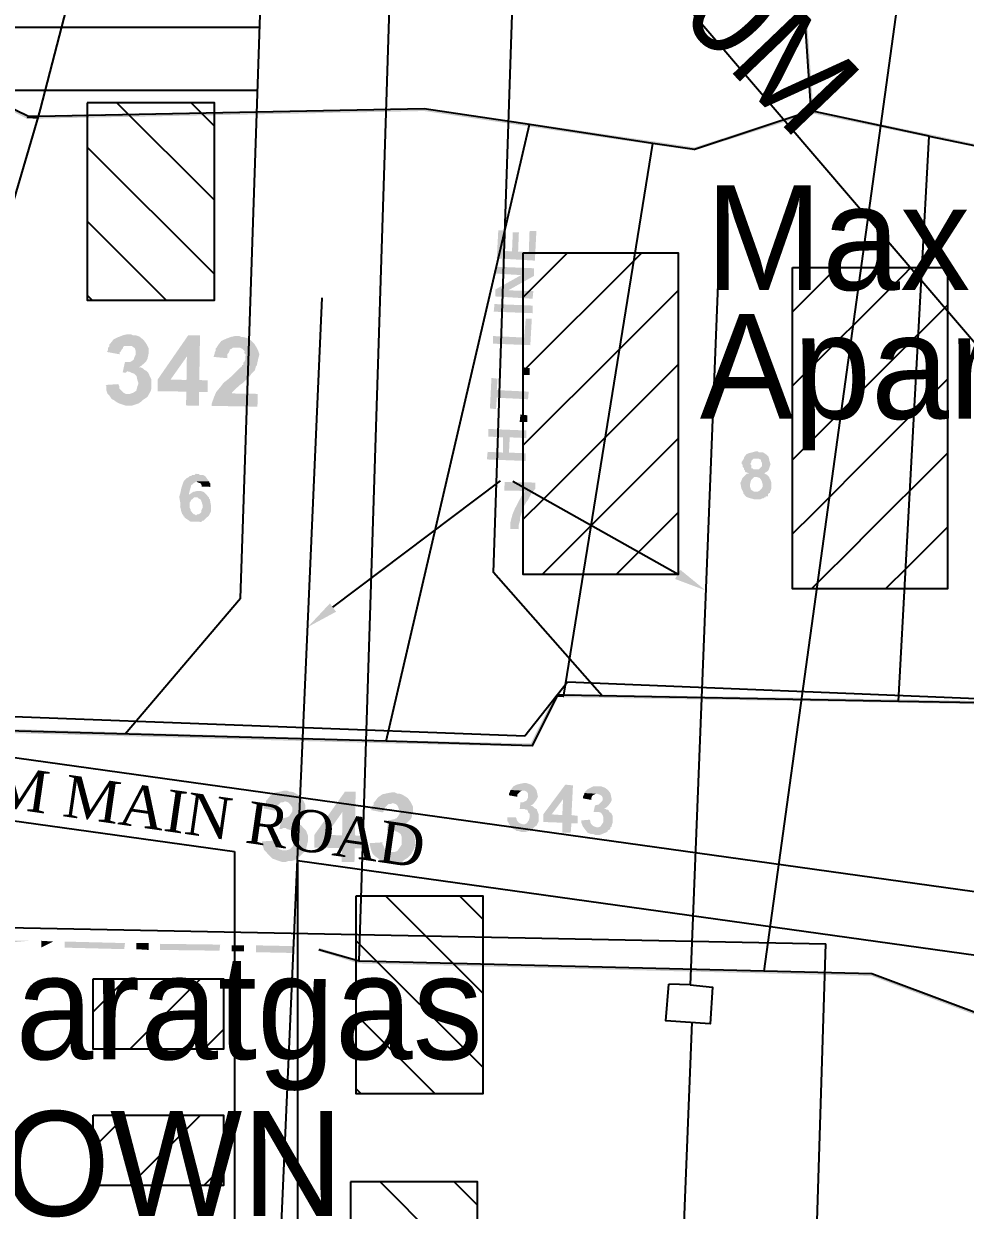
# Model space of a CAD drawing. Header units: metres. Extents: x 297 to 3998, y 336 to 1712.
# Drawn here: x 3433.7 to 3523.6, y 653.1 to 766.4 of the extents above; entities that cross this region are included whole.
import ezdxf

# ---------------------------------------------------------------- set-up
doc = ezdxf.new("R2010")
doc.units = ezdxf.units.M
doc.header["$MEASUREMENT"] = 0
doc.styles.add('ANAND', font='times.ttf')
doc.styles.get("Standard").update_dxf_attribs({"font": 'CENSCBK.TTF'})
pattern_1 = [(45, (-2513.5867, 677.9554), (-3.535534, 3.535534), [])]
pattern_2 = [(45, (-2487.8823, 676.567), (-3.535534, 3.535534), [])]

msp = doc.modelspace()

# ---------------------------------------------------------------- hatches: boundary and pattern name
at = {"linetype": 'Continuous'}
for color, points in [(0, [(3507.909, 774.871), (3507.604, 774.876), (3509.059, 758.067)]), (0, [(3507.604, 774.876), (3509.059, 758.067), (3508.752, 757.97)]), (0, [(3434.077, 757.663), (3422.162, 763.148), (3422.571, 763.243)]), (0, [(3433.97, 757.36), (3434.077, 757.663), (3422.162, 763.148)]), (0, [(3471.927, 758.062), (3471.932, 758.368), (3435.089, 757.341)]), (0, [(3471.932, 758.368), (3435.089, 757.341), (3435.094, 757.647)]), (0, [(3482.081, 756.879), (3471.927, 758.062), (3471.932, 758.368)]), (0, [(3481.974, 756.576), (3482.081, 756.879), (3471.927, 758.062)]), (0, [(3508.954, 757.865), (3508.857, 758.172), (3497.705, 754.285)]), (0, [(3508.857, 758.172), (3497.705, 754.285), (3497.71, 754.59)]), (0, [(3520.111, 755.852), (3508.852, 757.867), (3508.857, 758.172)]), (0, [(3435.094, 757.647), (3433.97, 757.36), (3434.077, 757.663)]), (0, [(3435.089, 757.341), (3435.094, 757.647), (3433.97, 757.36)]), (0, [(3493.854, 755.161), (3481.974, 756.576), (3482.081, 756.879)]), (0, [(3520.106, 755.547), (3520.111, 755.852), (3508.852, 757.867)]), (0, [(3493.747, 754.858), (3493.854, 755.161), (3481.974, 756.576)]), (0, [(3533.493, 752.988), (3520.106, 755.547), (3520.111, 755.852)]), (0, [(3497.71, 754.59), (3493.747, 754.858), (3493.854, 755.161)]), (0, [(3497.705, 754.285), (3497.71, 754.59), (3493.747, 754.858)]), (0, [(3533.388, 752.786), (3533.493, 752.988), (3520.106, 755.547)]), (0, [(3478.992, 746.687), (3478.847, 743.997), (3482.483, 743.779), (3482.629, 746.615), (3481.974, 746.615), (3481.901, 744.578), (3480.883, 744.651), (3480.956, 746.469), (3480.374, 746.469), (3480.301, 744.651), (3479.502, 744.724), (3479.574, 746.687)]), (0, [(3478.774, 743.197), (3478.774, 742.542), (3481.174, 742.397), (3482.41, 742.324), (3482.41, 743.051)]), (0, [(3478.702, 741.015), (3479.938, 740.942), (3482.41, 742.324), (3481.174, 742.397)]), (0, [(3478.702, 741.015), (3478.702, 740.361), (3482.265, 740.142), (3482.338, 740.87), (3479.938, 740.942)]), (0, [(3482.265, 738.761), (3478.556, 738.906), (3478.629, 739.633), (3482.265, 739.488)]), (0, [(3478.483, 736.579), (3478.483, 735.852), (3482.047, 735.706), (3482.192, 738.252), (3481.61, 738.252), (3481.465, 736.434)]), (0, [(3443.705, 736.753), (3443.604, 736.755), (3443.195, 736.66), (3442.683, 736.464), (3442.273, 736.268), (3441.961, 735.866), (3441.858, 735.766), (3443.687, 735.634), (3443.992, 735.629), (3444.294, 735.421), (3444.391, 735.114), (3444.386, 734.809), (3444.281, 734.607), (3444.174, 734.304), (3443.865, 734.105), (3443.56, 734.11), (3443.357, 734.114), (3443.137, 733.1), (3443.239, 733.098), (3443.442, 733.095), (3443.545, 733.195), (3443.749, 733.192), (3445.478, 733.163), (3445.378, 733.267), (3445.176, 733.372), (3445.076, 733.475), (3444.874, 733.58), (3444.671, 733.584), (3444.979, 733.782), (3445.186, 733.982), (3445.393, 734.182), (3445.498, 734.384), (3445.608, 734.891), (3445.616, 735.399), (3445.419, 735.809), (3445.121, 736.221), (3444.719, 736.533), (3444.416, 736.64), (3444.11, 736.645), (3443.909, 736.75)]), (0, [(3450.519, 736.642), (3449.401, 736.66), (3446.483, 732.435), (3446.465, 731.316), (3449.211, 731.271), (3449.189, 729.949), (3450.41, 729.929), (3450.431, 731.251), (3451.245, 731.238), (3451.263, 732.357), (3447.704, 732.415), (3449.266, 734.628)]), (0, [(3450.519, 736.642), (3449.266, 734.628), (3449.229, 732.39), (3447.704, 732.415), (3450.45, 732.37)]), (0, [(3454.079, 736.584), (3453.876, 736.587), (3453.467, 736.492), (3452.955, 736.297), (3452.545, 736.1), (3452.233, 735.698), (3452.128, 735.496), (3454.061, 735.465), (3454.162, 735.463), (3454.366, 735.46), (3454.568, 735.355), (3454.668, 735.251), (3454.768, 735.148), (3454.764, 734.945), (3454.864, 734.841), (3454.859, 734.536), (3454.856, 734.333), (3454.751, 734.131), (3454.648, 734.031), (3454.644, 733.828), (3454.543, 733.829), (3454.541, 733.728), (3454.128, 733.327), (3453.714, 732.927), (3453.301, 732.527), (3452.785, 732.129), (3452.474, 731.727), (3452.059, 731.225), (3451.847, 730.72), (3451.74, 730.416), (3451.634, 730.113), (3451.63, 729.909), (3456.003, 729.838), (3456.023, 731.058), (3453.583, 731.098), (3453.584, 731.2), (3453.688, 731.3), (3453.998, 731.6), (3454.308, 731.9), (3454.616, 732.099), (3454.926, 732.399), (3455.236, 732.699), (3455.445, 733.001), (3455.755, 733.301), (3455.863, 733.706), (3455.967, 733.806), (3455.968, 733.908), (3456.078, 734.415), (3456.187, 734.82), (3456.09, 735.127), (3455.893, 735.537), (3455.695, 735.845), (3455.394, 736.155), (3455.093, 736.364), (3454.688, 736.472), (3454.484, 736.475), (3454.282, 736.58)]), (0, [(3441.858, 735.766), (3441.855, 735.562), (3441.751, 735.462), (3441.748, 735.259), (3441.643, 735.057), (3442.86, 734.834), (3442.863, 735.037), (3442.967, 735.137), (3443.072, 735.339), (3443.175, 735.439), (3443.177, 735.541), (3443.28, 735.641), (3443.484, 735.638), (3443.687, 735.634)]), (0, [(3452.128, 735.496), (3452.025, 735.396), (3452.022, 735.193), (3451.917, 734.991), (3451.915, 734.889), (3451.808, 734.586), (3453.129, 734.463), (3453.132, 734.666), (3453.135, 734.87), (3453.239, 734.97), (3453.344, 735.171), (3453.345, 735.273), (3453.551, 735.371), (3453.654, 735.471), (3453.857, 735.468), (3454.061, 735.465)]), (0, [(3445.478, 733.163), (3443.749, 733.192), (3443.951, 733.087), (3444.254, 732.98), (3444.454, 732.773), (3444.549, 732.365), (3444.646, 732.058), (3444.539, 731.755), (3444.431, 731.349), (3444.122, 731.151), (3443.816, 731.054), (3443.714, 731.056), (3445.541, 730.823), (3445.646, 731.024), (3445.856, 731.428), (3445.865, 731.936), (3445.873, 732.445), (3445.676, 732.855), (3445.578, 733.06)]), (0, [(3481.974, 732.87), (3481.247, 732.87), (3481.32, 733.597), (3481.974, 733.525)]), (0, [(3442.712, 731.988), (3441.49, 731.906), (3441.59, 731.803), (3441.583, 731.396), (3441.68, 731.089), (3441.88, 730.882), (3442.078, 730.574), (3442.28, 730.469), (3442.582, 730.261), (3442.784, 730.155), (3443.087, 730.049), (3443.391, 729.942), (3443.696, 729.937), (3444.001, 729.932), (3444.308, 730.029), (3444.614, 730.126), (3444.923, 730.324), (3445.13, 730.524), (3445.438, 730.723), (3445.541, 730.823), (3443.714, 731.056), (3443.409, 731.061), (3443.207, 731.166), (3443.007, 731.373), (3442.807, 731.579), (3442.81, 731.783)]), (0, [(3478.338, 732.579), (3478.193, 729.67), (3478.774, 729.598), (3478.847, 730.689), (3481.829, 730.543), (3481.901, 731.27), (3478.847, 731.416), (3478.92, 732.507)]), (0, [(3481.756, 728.361), (3481.029, 728.361), (3481.101, 729.089), (3481.756, 729.016)]), (0, [(3478.047, 727.707), (3478.047, 726.98), (3479.429, 726.907), (3479.429, 725.453), (3480.083, 726.907), (3481.683, 726.834), (3481.683, 727.561)]), (0, [(3477.974, 725.525), (3477.902, 724.798), (3481.61, 724.653), (3481.61, 725.38), (3480.011, 725.453), (3480.083, 726.907), (3479.429, 725.453)]), (0, [(3503.676, 725.573), (3503.574, 725.574), (3503.268, 725.478), (3502.859, 725.382), (3502.654, 725.284), (3502.446, 724.982), (3502.444, 724.881), (3503.868, 724.857), (3504.07, 724.752), (3504.068, 724.651), (3504.166, 724.446), (3504.161, 724.14), (3504.058, 724.04), (3503.955, 723.94), (3503.851, 723.84), (3503.75, 723.842), (3503.648, 723.844), (3502.528, 723.76), (3502.526, 723.658), (3502.626, 723.555), (3502.728, 723.553), (3502.929, 723.448), (3502.726, 723.452), (3502.623, 723.352), (3502.313, 723.052), (3502.101, 722.546), (3502.194, 722.036), (3502.391, 721.626), (3502.389, 721.524), (3502.489, 721.421), (3502.589, 721.318), (3502.689, 721.214), (3502.993, 721.108), (3503.398, 720.999), (3503.805, 720.993), (3503.907, 720.991), (3504.008, 720.989), (3504.213, 721.088), (3504.315, 721.086), (3504.418, 721.186), (3504.52, 721.184), (3504.522, 721.286), (3504.725, 721.283), (3504.727, 721.384), (3504.728, 721.486), (3504.832, 721.586), (3504.934, 721.585), (3503.613, 721.708), (3503.41, 721.711), (3503.108, 721.92), (3503.011, 722.226), (3503.014, 722.43), (3503.123, 722.835), (3503.433, 723.135), (3504.857, 723.112), (3504.757, 723.215), (3504.657, 723.318), (3504.455, 723.424), (3504.353, 723.425), (3504.457, 723.525), (3504.765, 723.724), (3504.872, 724.027), (3504.978, 724.331), (3504.882, 724.637), (3504.787, 725.046), (3504.587, 725.253), (3504.285, 725.461), (3503.878, 725.468), (3503.778, 725.571)]), (0, [(3502.444, 724.881), (3502.236, 724.579), (3502.232, 724.375), (3502.332, 724.272), (3502.329, 724.069), (3502.429, 723.965), (3502.428, 723.864), (3502.528, 723.76), (3503.648, 723.844), (3503.546, 723.845), (3503.445, 723.847), (3503.343, 723.849), (3503.243, 723.952), (3503.141, 723.954), (3503.143, 724.055), (3503.146, 724.259), (3503.046, 724.362), (3503.151, 724.564), (3503.153, 724.666), (3503.359, 724.866), (3503.461, 724.864), (3503.665, 724.861)]), (0, [(3450.304, 723.42), (3450.1, 723.424), (3449.997, 723.324), (3449.895, 723.325), (3449.793, 723.327), (3449.69, 723.227), (3449.487, 723.23), (3449.485, 723.128), (3449.28, 723.03), (3449.176, 722.93), (3449.073, 722.83), (3448.97, 722.73), (3448.863, 722.426), (3448.756, 722.123), (3448.646, 721.616), (3448.538, 721.211), (3448.631, 720.701), (3448.625, 720.294), (3448.72, 719.886), (3448.817, 719.579), (3448.917, 719.475), (3450.137, 719.455), (3450.037, 719.559), (3449.935, 719.561), (3449.835, 719.664), (3449.735, 719.767), (3449.635, 719.871), (3449.637, 719.972), (3449.538, 720.177), (3449.542, 720.381), (3449.547, 720.686), (3449.652, 720.888), (3449.755, 720.988), (3449.962, 721.188), (3450.165, 721.184), (3451.386, 721.165), (3451.286, 721.268), (3451.186, 721.371), (3449.457, 721.399), (3449.458, 721.501), (3449.567, 721.906), (3449.675, 722.311), (3449.882, 722.512), (3450.19, 722.71), (3451.411, 722.69), (3451.311, 722.793), (3451.012, 723.205), (3450.81, 723.31), (3450.505, 723.315), (3450.405, 723.419)]), (0, [(3504.857, 723.112), (3503.636, 723.132), (3503.94, 723.025), (3504.04, 722.922), (3504.138, 722.717), (3504.235, 722.41), (3504.232, 722.206), (3504.127, 722.005), (3503.92, 721.805), (3503.715, 721.706), (3503.613, 721.708), (3504.934, 721.585), (3504.935, 721.686), (3505.042, 721.99), (3505.047, 722.295), (3505.052, 722.6), (3504.955, 722.907), (3504.855, 723.01)]), (0, [(3450.277, 721.793), (3449.868, 721.698), (3449.56, 721.5), (3449.457, 721.399), (3451.186, 721.371), (3450.886, 721.681), (3450.582, 721.788), (3450.379, 721.791)]), (0, [(3451.411, 722.69), (3450.19, 722.71), (3450.29, 722.607), (3450.594, 722.5), (3450.692, 722.295), (3450.69, 722.193), (3451.504, 722.18), (3451.506, 722.282), (3451.509, 722.485), (3451.409, 722.588)]), (0, [(3482.538, 722.589), (3479.589, 722.637), (3479.576, 721.823), (3481.508, 721.792), (3481.507, 721.69), (3481.195, 721.288), (3480.985, 720.885), (3480.775, 720.481), (3480.565, 720.078), (3480.353, 719.573), (3480.245, 719.167), (3480.136, 718.762), (3480.128, 718.254), (3480.126, 718.152), (3480.94, 718.139), (3480.942, 718.24), (3480.947, 718.546), (3481.055, 718.951), (3481.06, 719.256), (3481.167, 719.559), (3481.273, 719.863), (3481.382, 720.268), (3481.59, 720.57), (3481.695, 720.771), (3481.798, 720.871), (3481.903, 721.073), (3482.113, 721.477), (3482.425, 721.879), (3482.529, 721.979)]), (0, [(3451.386, 721.165), (3450.165, 721.184), (3450.267, 721.183), (3450.367, 721.079), (3450.569, 720.974), (3450.667, 720.769), (3450.764, 720.463), (3450.759, 720.157), (3450.654, 719.956), (3450.652, 719.854), (3450.651, 719.752), (3450.547, 719.652), (3450.342, 719.554), (3450.24, 719.556), (3450.137, 719.455), (3448.917, 719.475), (3448.915, 719.374), (3449.017, 719.372), (3449.015, 719.27), (3449.317, 719.062), (3449.619, 718.854), (3449.72, 718.852), (3449.822, 718.85), (3450.229, 718.844), (3450.636, 718.837), (3450.739, 718.937), (3450.841, 718.935), (3450.944, 719.035), (3451.358, 719.436), (3451.568, 719.839), (3451.576, 720.348), (3451.482, 720.858), (3451.484, 720.959), (3451.384, 721.063)]), (0, [(3496.373, 714.253), (3498.773, 712.29), (3495.864, 713.381)]), (0, [(3463.503, 710.254), (3460.812, 708.799), (3462.921, 711.054)]), (0, [(3484.651, 702.412), (3484.646, 702.107), (3485.261, 702.402)]), (0, [(3482.028, 697.571), (3482.332, 697.465), (3484.446, 702.313)]), (0, [(3482.332, 697.465), (3484.446, 702.313), (3484.749, 702.207)]), (0, [(3484.646, 702.107), (3485.261, 702.402), (3485.256, 702.097)]), (2, [(3484.649, 702.31), (3484.647, 702.208), (3517.192, 701.677)]), (2, [(3484.649, 702.31), (3485.259, 702.3), (3517.192, 701.677)]), (0, [(3485.261, 702.402), (3485.256, 702.097), (3517.196, 701.88)]), (0, [(3485.256, 702.097), (3517.196, 701.88), (3517.191, 701.575)]), (0, [(3517.196, 701.88), (3517.191, 701.575), (3540.586, 701.397)]), (0, [(3517.191, 701.575), (3540.586, 701.397), (3540.581, 701.092)]), (0, [(3421.528, 699.373), (3421.522, 698.966), (3468.302, 697.999)]), (0, [(3421.522, 698.966), (3468.302, 697.999), (3468.297, 697.694)]), (0, [(3468.302, 697.999), (3468.297, 697.694), (3482.233, 697.67)]), (0, [(3468.297, 697.694), (3482.233, 697.67), (3482.228, 697.365)]), (0, [(3481.465, 693.891), (3481.392, 693.891), (3481.029, 693.818), (3480.738, 693.746), (3480.447, 693.6), (3480.229, 693.309), (3480.156, 693.237), (3481.392, 693.164), (3481.538, 693.164), (3481.683, 693.091), (3481.756, 693.018), (3481.829, 692.873), (3481.829, 692.8), (3481.829, 692.509), (3481.756, 692.364), (3481.683, 692.218), (3481.538, 692.146), (3481.392, 692.073), (3481.247, 692.073), (3481.101, 692.073), (3481.029, 691.346), (3481.029, 691.419), (3481.174, 691.419), (3482.629, 691.419), (3482.483, 691.491), (3482.41, 691.564), (3482.338, 691.637), (3482.192, 691.709), (3482.047, 691.709), (3482.265, 691.855), (3482.41, 692), (3482.629, 692.291), (3482.774, 692.582), (3482.701, 692.946), (3482.629, 693.237), (3482.41, 693.527), (3482.12, 693.746), (3481.901, 693.818), (3481.683, 693.891), (3481.61, 693.891)]), (0, [(3486.119, 693.673), (3485.392, 693.746), (3483.283, 690.909), (3483.283, 690.182), (3485.101, 690.11), (3485.101, 689.164), (3485.901, 689.164), (3485.974, 690.037), (3486.556, 690.037), (3486.556, 690.764), (3485.974, 690.837), (3484.083, 690.909), (3485.174, 692.364)]), (0, [(3486.119, 693.673), (3485.174, 692.364), (3485.101, 690.837), (3484.083, 690.909), (3485.974, 690.837)]), (0, [(3488.519, 693.6), (3488.446, 693.6), (3488.083, 693.6), (3487.792, 693.455), (3487.501, 693.309), (3487.283, 693.091), (3487.21, 692.946), (3488.446, 692.873), (3488.665, 692.8), (3488.883, 692.655), (3488.955, 692.509), (3488.955, 692.291), (3488.883, 692.146), (3488.737, 692), (3488.592, 691.855), (3488.301, 691.782), (3488.228, 691.782), (3488.083, 691.128), (3488.228, 691.128), (3488.374, 691.128), (3489.61, 691.128), (3489.537, 691.273), (3489.464, 691.346), (3489.319, 691.346), (3489.246, 691.419), (3489.101, 691.419), (3489.174, 691.491), (3489.319, 691.564), (3489.464, 691.709), (3489.683, 692), (3489.828, 692.291), (3489.755, 692.655), (3489.683, 692.946), (3489.464, 693.237), (3489.174, 693.455), (3488.955, 693.527), (3488.81, 693.6), (3488.665, 693.6)]), (0, [(3458.66, 693.172), (3458.559, 693.173), (3458.15, 693.078), (3457.64, 692.985), (3457.228, 692.686), (3456.916, 692.285), (3456.813, 692.184), (3458.644, 692.155), (3458.947, 692.048), (3459.147, 691.841), (3459.346, 691.533), (3459.341, 691.228), (3459.236, 691.026), (3459.027, 690.724), (3458.822, 690.626), (3458.414, 690.531), (3458.312, 690.532), (3458.092, 689.519), (3458.295, 689.515), (3458.5, 689.614), (3458.704, 689.61), (3460.433, 689.582), (3460.233, 689.789), (3460.133, 689.892), (3459.929, 689.896), (3459.829, 689.999), (3459.626, 690.002), (3459.934, 690.201), (3460.141, 690.401), (3460.348, 690.601), (3460.453, 690.803), (3460.563, 691.309), (3460.571, 691.818), (3460.374, 692.228), (3460.076, 692.64), (3459.572, 692.953), (3459.371, 693.058), (3459.065, 693.063), (3458.864, 693.168)]), (0, [(3465.373, 693.062), (3464.356, 693.079), (3461.44, 688.955), (3461.42, 687.735), (3464.064, 687.692), (3464.043, 686.37), (3465.263, 686.35), (3465.285, 687.672), (3466.098, 687.658), (3466.118, 688.879), (3462.559, 688.937), (3464.121, 691.15)]), (0, [(3465.373, 693.062), (3464.121, 691.15), (3464.084, 688.912), (3462.559, 688.937), (3465.305, 688.892)]), (0, [(3468.932, 693.004), (3468.831, 693.006), (3468.32, 692.912), (3467.912, 692.817), (3467.5, 692.519), (3467.188, 692.117), (3467.085, 692.017), (3468.916, 691.987), (3469.219, 691.88), (3469.419, 691.673), (3469.516, 691.367), (3469.613, 691.06), (3469.508, 690.858), (3469.299, 690.556), (3469.094, 690.458), (3468.686, 690.363), (3468.482, 690.366), (3468.364, 689.351), (3468.567, 689.348), (3468.772, 689.446), (3468.976, 689.443), (3470.705, 689.414), (3470.505, 689.621), (3470.405, 689.725), (3470.201, 689.728), (3470, 689.833), (3469.898, 689.835), (3470.206, 690.033), (3470.413, 690.233), (3470.62, 690.433), (3470.725, 690.635), (3470.835, 691.142), (3470.843, 691.65), (3470.646, 692.06), (3470.348, 692.472), (3469.844, 692.786), (3469.541, 692.892), (3469.337, 692.896), (3469.136, 693.001)]), (0, [(3480.156, 693.237), (3480.083, 693.018), (3480.011, 692.873), (3480.011, 692.728), (3480.811, 692.582), (3480.811, 692.8), (3480.956, 692.946), (3481.101, 693.091), (3481.247, 693.164), (3481.392, 693.164)]), (0, [(3487.21, 692.946), (3487.21, 692.873), (3487.137, 692.728), (3487.065, 692.582), (3487.065, 692.437), (3487.865, 692.291), (3487.865, 692.437), (3487.937, 692.655), (3488.01, 692.728), (3488.155, 692.8), (3488.301, 692.873), (3488.446, 692.873)]), (0, [(3456.813, 692.184), (3456.81, 691.981), (3456.706, 691.881), (3456.601, 691.679), (3456.598, 691.476), (3457.713, 691.254), (3457.818, 691.456), (3457.923, 691.658), (3457.925, 691.759), (3458.028, 691.859), (3458.132, 691.959), (3458.235, 692.06), (3458.439, 692.056), (3458.644, 692.155)]), (0, [(3467.085, 692.017), (3467.082, 691.813), (3466.978, 691.713), (3466.873, 691.512), (3466.87, 691.308), (3467.985, 691.086), (3468.09, 691.288), (3468.094, 691.492), (3468.197, 691.592), (3468.3, 691.692), (3468.404, 691.792), (3468.507, 691.892), (3468.711, 691.888), (3468.916, 691.987)]), (0, [(3482.629, 691.419), (3481.392, 691.419), (3481.538, 691.419), (3481.61, 691.346), (3481.756, 691.346), (3481.829, 691.2), (3481.829, 691.128), (3481.901, 691.055), (3481.974, 690.982), (3481.974, 690.837), (3481.974, 690.691), (3481.974, 690.619), (3481.901, 690.328), (3481.829, 690.255), (3481.756, 690.11), (3481.683, 690.037), (3481.538, 689.964), (3481.465, 689.964), (3481.32, 689.964), (3482.629, 689.819), (3482.701, 689.964), (3482.847, 690.255), (3482.847, 690.546), (3482.847, 690.909), (3482.701, 691.273), (3482.701, 691.346)]), (0, [(3489.61, 691.128), (3488.446, 691.128), (3488.592, 691.128), (3488.81, 691.055), (3488.955, 690.837), (3489.028, 690.619), (3489.028, 690.4), (3489.028, 690.182), (3488.883, 689.964), (3488.737, 689.746), (3488.519, 689.673), (3488.374, 689.673), (3489.683, 689.528), (3489.683, 689.673), (3489.828, 689.746), (3489.828, 689.891), (3489.901, 690.11), (3489.901, 690.182), (3489.901, 690.619), (3489.901, 690.764), (3489.755, 691.055), (3489.683, 691.055)]), (0, [(3480.665, 690.619), (3479.865, 690.619), (3479.865, 690.473), (3479.865, 690.255), (3480.011, 690.037), (3480.083, 689.819), (3480.229, 689.673), (3480.374, 689.528), (3480.592, 689.455), (3480.738, 689.31), (3480.956, 689.31), (3481.174, 689.237), (3481.392, 689.237), (3481.61, 689.237), (3481.829, 689.31), (3481.974, 689.382), (3482.192, 689.455), (3482.338, 689.6), (3482.483, 689.746), (3482.629, 689.819), (3481.32, 689.964), (3481.101, 690.037), (3480.956, 690.11), (3480.883, 690.182), (3480.738, 690.4), (3480.738, 690.473)]), (0, [(3487.719, 690.4), (3486.919, 690.328), (3486.919, 690.182), (3486.919, 690.11), (3487.065, 689.746), (3487.283, 689.455), (3487.501, 689.164), (3487.865, 689.019), (3487.937, 689.019), (3488.083, 689.019), (3488.228, 688.946), (3488.446, 688.946), (3488.665, 688.946), (3488.883, 689.019), (3489.028, 689.091), (3489.246, 689.164), (3489.392, 689.237), (3489.464, 689.382), (3489.61, 689.455), (3489.683, 689.528), (3488.374, 689.673), (3488.155, 689.746), (3488.01, 689.819), (3487.865, 689.964), (3487.792, 690.11), (3487.792, 690.255)]), (0, [(3460.433, 689.582), (3458.704, 689.61), (3458.804, 689.507), (3459.209, 689.399), (3459.409, 689.192), (3459.506, 688.885), (3459.601, 688.477), (3459.494, 688.173), (3459.388, 687.87), (3459.077, 687.57), (3458.771, 687.473), (3458.567, 687.476), (3460.395, 687.243), (3460.601, 687.443), (3460.71, 687.848), (3460.82, 688.355), (3460.828, 688.864), (3460.633, 689.375), (3460.533, 689.479)]), (0, [(3470.705, 689.414), (3468.976, 689.443), (3469.076, 689.339), (3469.379, 689.233), (3469.681, 689.024), (3469.778, 688.717), (3469.771, 688.311), (3469.766, 688.006), (3469.558, 687.704), (3469.349, 687.402), (3469.043, 687.305), (3468.839, 687.309), (3470.667, 687.075), (3470.772, 687.277), (3470.982, 687.68), (3471.092, 688.187), (3470.998, 688.698), (3470.905, 689.208), (3470.805, 689.311)]), (0, [(3457.667, 688.407), (3456.445, 688.325), (3456.443, 688.223), (3456.538, 687.815), (3456.635, 687.508), (3456.835, 687.301), (3457.035, 687.094), (3457.235, 686.888), (3457.435, 686.681), (3457.739, 686.574), (3458.042, 686.467), (3458.346, 686.361), (3458.651, 686.356), (3458.957, 686.453), (3459.263, 686.448), (3459.569, 686.544), (3459.878, 686.743), (3460.085, 686.943), (3460.291, 687.143), (3460.395, 687.243), (3458.567, 687.476), (3458.364, 687.48), (3458.06, 687.586), (3457.86, 687.793), (3457.764, 688.1), (3457.664, 688.203)]), (0, [(3467.939, 688.239), (3466.717, 688.157), (3466.715, 688.055), (3466.81, 687.647), (3466.907, 687.34), (3467.005, 687.135), (3467.205, 686.928), (3467.507, 686.72), (3467.707, 686.513), (3468.011, 686.406), (3468.314, 686.3), (3468.618, 686.193), (3468.923, 686.188), (3469.23, 686.285), (3469.535, 686.28), (3469.841, 686.377), (3470.048, 686.577), (3470.357, 686.775), (3470.563, 686.975), (3470.667, 687.075), (3468.839, 687.309), (3468.534, 687.314), (3468.332, 687.419), (3468.132, 687.625), (3468.036, 687.932), (3467.936, 688.035)]), (0, [(3434.196, 678.838), (3428.523, 678.329), (3428.523, 678.91)]), (0, [(3436.523, 678.765), (3435.359, 678.183), (3435.359, 678.838)]), (0, [(3443.359, 678.619), (3437.613, 678.183), (3437.613, 678.765)]), (0, [(3443.286, 678.038), (3443.359, 678.619), (3437.613, 678.183)]), (0, [(3445.613, 677.965), (3445.613, 678.619), (3444.449, 678.038)]), (0, [(3445.613, 678.619), (3444.449, 678.038), (3444.449, 678.619)]), (0, [(3452.449, 678.474), (3446.704, 677.965), (3446.704, 678.547)]), (0, [(3452.376, 677.892), (3452.449, 678.474), (3446.704, 677.965)]), (0, [(3454.703, 677.819), (3454.703, 678.401), (3453.54, 677.819)]), (0, [(3454.703, 678.401), (3453.54, 677.819), (3453.54, 678.401)]), (0, [(3459.43, 678.329), (3455.867, 677.747), (3455.867, 678.401)]), (0, [(3459.43, 677.674), (3459.43, 678.329), (3455.867, 677.747)]), (0, [(3465.721, 676.983), (3461.869, 677.86), (3461.874, 678.165)]), (0, [(3465.614, 676.679), (3465.721, 676.983), (3461.869, 677.86)]), (0, [(3514.633, 675.777), (3465.614, 676.679), (3465.721, 676.983)]), (0, [(3514.628, 675.472), (3514.633, 675.777), (3465.614, 676.679)]), (0, [(3539.103, 666.629), (3514.628, 675.472), (3514.633, 675.777)]), (0, [(3538.996, 666.326), (3539.103, 666.629), (3514.628, 675.472)])]:
    msp.add_hatch(color=color, dxfattribs=at).paths.add_polyline_path(points)
h = msp.add_hatch()
h.set_pattern_fill('ANSI31', color=2, scale=40, angle=90, style=0)
h.set_pattern_definition([(135, (4148.1064, -5115.612), (-3.535534, -3.535534), [])])
h.paths.add_polyline_path([(3439.762, 740.008), (3451.902, 740.008), (3451.902, 758.856), (3439.762, 758.856)])
h = msp.add_hatch()
h.set_pattern_fill('ANSI31', color=2, scale=40, style=0)
h.set_pattern_definition(pattern_1)
h.paths.add_polyline_path([(3492.066, 744.525), (3481.377, 744.525), (3481.377, 722.126), (3487.867, 718.476)])
h = msp.add_hatch()
h.set_pattern_fill('ANSI31', color=2, scale=40, style=0)
h.set_pattern_definition(pattern_1)
h.paths.add_polyline_path([(3496.155, 744.525), (3492.066, 744.525), (3487.867, 718.476), (3496.155, 713.817)])
h = msp.add_hatch()
h.set_pattern_fill('ANSI31', color=2, scale=40, style=0)
h.set_pattern_definition(pattern_2)
h.paths.add_polyline_path([(3517.771, 743.136), (3507.081, 743.136), (3507.081, 720.737), (3513.571, 717.088)])
h = msp.add_hatch()
h.set_pattern_fill('ANSI31', color=2, scale=40, style=0)
h.set_pattern_definition(pattern_2)
h.paths.add_polyline_path([(3521.859, 743.136), (3517.771, 743.136), (3513.571, 717.088), (3521.859, 712.428)])
h = msp.add_hatch()
h.set_pattern_fill('ANSI31', color=2, scale=40, style=0)
h.set_pattern_definition(pattern_1)
h.paths.add_polyline_path([(3487.116, 713.817), (3487.867, 718.476), (3481.377, 722.126), (3481.377, 713.817)])
h = msp.add_hatch()
h.set_pattern_fill('ANSI31', color=2, scale=40, style=0)
h.set_pattern_definition(pattern_2)
h.paths.add_polyline_path([(3513.571, 717.088), (3507.081, 720.737), (3507.081, 712.428), (3512.82, 712.428)])
h = msp.add_hatch()
h.set_pattern_fill('ANSI31', color=2, scale=40, style=0)
h.set_pattern_definition(pattern_1)
h.paths.add_polyline_path([(3496.155, 713.817), (3487.867, 718.476), (3487.116, 713.817)])
h = msp.add_hatch()
h.set_pattern_fill('ANSI31', color=2, scale=40, style=0)
h.set_pattern_definition(pattern_2)
h.paths.add_polyline_path([(3513.571, 717.088), (3512.82, 712.428), (3521.859, 712.428)])
h = msp.add_hatch()
h.set_pattern_fill('ANSI31', color=2, scale=40, angle=90, style=0)
h.set_pattern_definition([(135, (4173.7527, -5191.3647), (-3.535534, -3.535534), [])])
h.paths.add_polyline_path([(3465.408, 664.255), (3477.548, 664.255), (3477.548, 683.103), (3465.408, 683.103)])
h = msp.add_hatch()
h.set_pattern_fill('ANSI31', color=2, scale=40, style=0)
h.set_pattern_definition([(45, (-2420.2374, 708.7695), (-3.535534, 3.535534), [])])
h.paths.add_polyline_path([(3452.768, 668.49), (3452.768, 675.219), (3440.329, 675.219), (3440.329, 668.49)])
h = msp.add_hatch()
h.set_pattern_fill('ANSI31', color=2, scale=40, style=0)
h.set_pattern_definition([(45, (-2420.2374, 695.739), (-3.535534, 3.535534), [])])
h.paths.add_polyline_path([(3452.768, 655.459), (3452.768, 662.188), (3440.329, 662.188), (3440.329, 655.459)])
h = msp.add_hatch()
h.set_pattern_fill('ANSI31', color=2, scale=40, angle=90, style=0)
h.set_pattern_definition([(135, (4173.2223, -5218.644), (-3.535534, -3.535534), [])])
h.paths.add_polyline_path([(3464.878, 636.976), (3477.018, 636.976), (3477.018, 655.824), (3464.878, 655.824)])

# ---------------------------------------------------------------- linework, layer by layer
at = {"color": 1, "linetype": 'ByBlock'}
msp.add_line((3332.801, 960.29), (3624.707, 618.585), dxfattribs=at)
at = {"color": 2}
for p, q in [((3394.322, 766.07), (3456.222, 766.07)), ((3394.322, 760.07), (3456.02, 760.07)), ((3453.827, 687.353), (3453.827, 529.664)), ((3459.827, 686.516), (3459.827, 618.348))]:
    msp.add_line(p, q, dxfattribs=at)
at = {"color": 0, "linetype": 'Continuous'}
for p, q in [((3481.538, 698.4), (3485.61, 703.563)), ((3485.61, 703.563), (3540.588, 701.309)), ((3387.871, 701.963), (3481.538, 698.4))]:
    msp.add_line(p, q, dxfattribs=at)
for points in [[(3443.388, 698.609), (3454.382, 711.553), (3460.885, 904.226)], [(3478.533, 714.007), (3484.879, 903.326)], [(3435.092, 757.545), (3435.307, 758.253), (3440.52, 778.413), (3445.421, 779.553), (3442.45, 884.181)], [(3435.092, 757.545), (3434.075, 757.561), (3422.367, 763.246), (3427.208, 779.342), (3419.903, 786.786), (3415.687, 833.854), (3408.758, 851.872)], [(3517.192, 701.677), (3520.108, 755.648), (3508.856, 758.07), (3503.461, 838.932), (3508.036, 844.961)], [(3504.361, 675.945), (3522.129, 804.649)], [(3465.719, 676.881), (3469.694, 801.945)], [(3481.978, 756.779), (3471.931, 758.266), (3435.092, 757.545)], [(3508.856, 758.07), (3497.707, 754.386), (3493.749, 754.96)], [(3520.108, 755.648), (3533.491, 752.886), (3543.853, 758.211), (3563.425, 754.432)], [(3432.075, 747.218), (3435.092, 757.545)], [(3468.3, 697.897), (3481.978, 756.779)], [(3493.749, 754.96), (3481.978, 756.779)], [(3485.259, 702.3), (3493.749, 754.96)], [(3500.155, 747.124), (3497.318, 674.62), (3495.282, 674.692)], [(3452.971, 529.413), (3454.558, 563.791), (3448.085, 566.773), (3454.267, 567.136), (3447.649, 571.427), (3454.558, 570.191), (3449.104, 575.645), (3454.849, 573.536), (3462.194, 740.215)], [(3463.212, 710.69), (3479.211, 722.762)], [(3496.155, 713.817), (3480.374, 722.689)], [(3488.92, 702.24), (3478.533, 714.007)], [(3484.649, 702.31), (3482.23, 697.466), (3468.3, 697.897), (3421.525, 699.17)], [(3484.649, 702.31), (3485.259, 702.3)], [(3540.584, 701.295), (3517.192, 701.677), (3485.259, 702.3)], [(3510.262, 678.51), (2927.959, 690.123)], [(3539.101, 666.527), (3514.632, 675.676), (3465.719, 676.881), (3461.871, 677.961)], [(3506.19, 548.279), (3510.263, 678.547)], [(3497.318, 674.62), (3499.427, 674.402), (3499.209, 670.911), (3494.991, 671.202), (3495.282, 674.692)], [(3497.464, 671.056), (3493.901, 581.535), (3492.882, 560.009), (3498.337, 556.446), (3490.046, 554.846), (3495.864, 551.937)]]:
    msp.add_lwpolyline(points, dxfattribs=at)
at = {"color": 2}
for points in [[(3439.762, 758.856), (3439.762, 740.008), (3451.902, 740.008), (3451.902, 758.856)], [(3481.377, 744.525), (3496.155, 744.525), (3496.155, 713.817), (3481.377, 713.817)], [(3507.081, 743.136), (3521.859, 743.136), (3521.859, 712.428), (3507.081, 712.428)], [(3465.408, 683.103), (3465.408, 664.255), (3477.548, 664.255), (3477.548, 683.103)], [(3440.329, 675.219), (3452.768, 675.219), (3452.768, 668.49), (3440.329, 668.49)], [(3440.329, 662.188), (3452.768, 662.188), (3452.768, 655.459), (3440.329, 655.459)], [(3464.878, 655.824), (3464.878, 636.976), (3477.018, 636.976), (3477.018, 655.824)]]:
    msp.add_lwpolyline(points, close=True, dxfattribs=at)
for points in [[(3395.845, 701.505), (3531.283, 682.599), (3537.261, 678.065), (3540.153, 670.938), (3540.153, 651.364)], [(3404.878, 694.186), (3453.827, 687.353)], [(3459.827, 686.516), (3528.904, 676.873), (3532.322, 674.281), (3534.153, 669.767), (3534.153, 561.033)]]:
    msp.add_lwpolyline(points, dxfattribs=at)
at = {"color": 1, "linetype": 'ByBlock'}
msp.add_circle((3312.782, 1009.358), 500, dxfattribs=at)

# ---------------------------------------------------------------- texts
at = {"color": 4, "linetype": 'Continuous'}
msp.add_text('500M', height=9, rotation=313.76719, dxfattribs=at).set_placement((3486.791, 776.824))
for s, p in [('Max Vijay  ', (3498.77, 740.974)), (' Apartment', (3494.503, 728.675)), (' SS bharatgas  ', (3392.77, 667.525)), (' GODOWN', (3397.353, 652.572))]:
    msp.add_text(s, height=10, dxfattribs=at).set_placement(p)
at = {"color": 1, "style": 'ANAND'}
msp.add_text('MADAKULAM MAIN ROAD ', height=4, rotation=351.75487, dxfattribs=at).set_placement((3395.594, 696.79))

doc.saveas('drawing.dxf')
